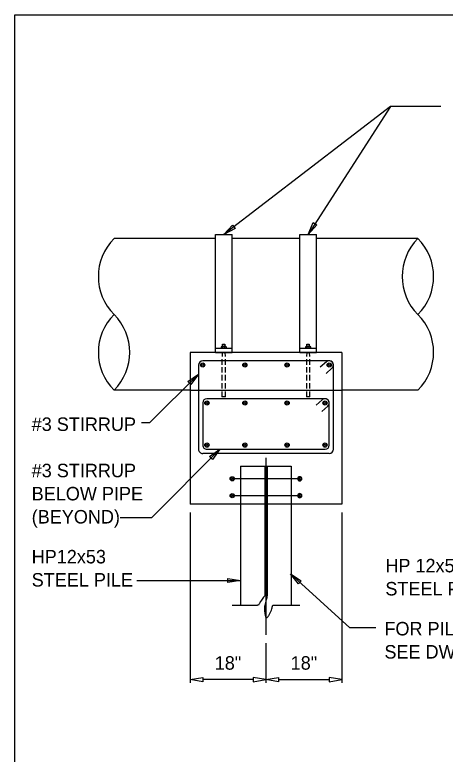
# Model space of a CAD drawing. Extents: x 11.868 to 12.521, y -7.834 to -6.95.
# Drawn here: x 11.8682 to 12.1299, y -7.3998 to -6.9497 of the extents above; entities that cross this region are included whole.
import ezdxf

# ---------------------------------------------------------------- set-up
doc = ezdxf.new("R2010")
doc.units = 0
for name, color, linetype in [('Default', 7, 'Continuous'), ('G-CTR', 7, 'Continuous'), ('G-DIM', 7, 'Continuous'), ('G-LDR', 7, 'Continuous'), ('G-TEXT', 7, 'Continuous'), ('M-PIPE-FW', 7, 'Continuous'), ('S-CONC-OUTL', 7, 'Continuous'), ('S-CONC-RBAR', 7, 'Continuous'), ('S-METL', 7, 'Continuous'), ('SN-FND-PILE', 7, 'Continuous'), ('SN-FRAME-HIDE', 7, 'Continuous')]:
    doc.layers.add(name, color=color, linetype=linetype)

# ---------------------------------------------------------------- blocks, each defined once
blk = doc.blocks.new('POINT_DISPLAY')
at = {"layer": 'Default'}
blk.add_line((0, 0), (0, 0), dxfattribs=at)
blk = doc.blocks.new('RBAR')
at = {"layer": 'Default'}
for radius in [0.04166666666666667, 0.020833333333333336]:
    blk.add_circle((0, 0), radius, dxfattribs=at)
blk.add_blockref('POINT_DISPLAY', (0, 0), dxfattribs=at)
blk = doc.blocks.new('BREAK')
at = {"layer": 'Default'}
for points in [[(0.0006663056405026662, -7.963812436173612e-06), (0, 0)], [(0.009373407237513714, -7.963812436173612e-06), (0.010416666666666668, 0)]]:
    blk.add_lwpolyline(points, dxfattribs=at)
for centre, radius, start, end in [((0.03181065560939924, -0.016480868105488204), 0.035403239398548135, 142.72365558914217, 144.9405730408557), ((0.011540399835843321, -0.0010522928338014608), 0.009929248662120919, 128.65980825408602, 142.72365558914206), ((0.005636368626383362, 0.006327746178023139), 0.00047818732815792735, 60.844897746668735, 128.65980825397898), ((0.018240946816251956, -5.468284768611129e-05), 0.01333277288152988, 159.36987740191614, 165.40496691215137), ((0.0019715510544979125, 0.006582962220988752), 0.004259110274815129, 332.9023637951523, 351.8724805190993), ((0.005580823880167045, 0.006228177424768953), 0.0005922011670408825, 22.61986495093206, 60.84489774666892), ((0.005293663995730277, 0.006108527472954832), 0.0009032910418341066, 351.8724805190996, 22.619864947914152), ((0.022866384313396156, -0.00915695690319861), 0.02401140494968318, 153.43494882411, 157.6026893825882), ((0.010004904058930742, -0.002726216776949946), 0.0096318328799912, 146.85233895133376, 153.43494882063578), ((0.04179904057603983, -0.02349026107593967), 0.04760567456757946, 144.94057302757892, 146.85233895133206), ((0.0912682281233483, -0.019070104772981083), 0.0887951481827747, 165.40496691215105, 167.63093847478575), ((0.010172170523425516, -0.0022903251545771316), 0.005943535362684533, 172.71850070231977, 183.289242678403), ((0.038025968686145536, -0.0006895321567658186), 0.03384329540307559, 183.28924267839818, 187.71393812639334), ((0.021146879927122542, -0.0036926161350952927), 0.01700747076061864, 167.6309384723849, 172.71850070231963), ((-0.03647121224918086, 0.015690160458832373), 0.04875508042684304, 334.2447292413696, 336.3978134820695), ((-0.005860077597151275, 0.0023150933916722444), 0.015349482337063305, 336.3978134820696, 343.00917670773526), ((-0.014522053044554173, 0.004961808111646474), 0.024406795264215724, 343.00917670798674, 348.25112839989265), ((0.014819742273283603, -0.0038328857468716603), 0.0104251482492665, 187.71393812639343, 197.95616515242696), ((0.005870692269207221, -0.006733040840763656), 0.0010178959647741542, 197.95616515173913, 231.15303709773823), ((0.0055535195997987955, -0.0071268626284843855), 0.0005122339208127579, 231.15303709773815, 305.2175929717595), ((0.003454199061994813, -0.004152825199807884), 0.004152569804713359, 305.21759296767107, 329.6411511863381), ((-0.0021688842486291622, -0.0008592083109279624), 0.010669239055867382, 329.64115118633816, 334.2447292350689)]:
    blk.add_arc(centre, radius, start, end, dxfattribs=at)
blk = doc.blocks.new('ARROW1')
at = {"layer": 'Default'}
blk.add_lwpolyline([(-4.1818400594214235e-15, -3.3491727909525557e-15), (0.0078124999999958184, 0.0013020833333299842), (0.0078124999999958184, -0.0013020833333366826)], close=True, dxfattribs=at)

msp = doc.modelspace()

# ---------------------------------------------------------------- linework, layer by layer
at = {"layer": 'Default'}
msp.add_lwpolyline([(11.868183413980857, -6.949671388135403), (12.483886753288258, -6.949671388135403), (12.483886753288258, -7.83408791268483), (11.868183413980857, -7.83408791268483), (11.868183413980857, -6.949671388135403)], dxfattribs=at)
at = {"layer": 'G-CTR'}
msp.add_line((12.020898410771327, -7.219299552549394), (12.020898410771327, -7.327047636858677), dxfattribs=at)
at = {"layer": 'G-DIM'}
for p, q in [((11.974720660353062, -7.252650150077006), (11.974720660353062, -7.356276467076483)), ((12.06707616118959, -7.252650150077006), (12.06707616118959, -7.356276467076483)), ((12.020898410771327, -7.332178498019573), (12.020898410771327, -7.356276467076483)), ((12.020898410771327, -7.332178498019573), (12.020898410771327, -7.356276467076483)), ((12.013202119029984, -7.354352394141147), (11.982416952094404, -7.354352394141147)), ((12.028594702512668, -7.354352394141147), (12.059379869448248, -7.354352394141147))]:
    msp.add_line(p, q, dxfattribs=at)
for points in [[(11.982416952094404, -7.3530696788509236), (11.982416952094404, -7.355635109431371), (11.974720660353062, -7.354352394141147)], [(12.013202119029984, -7.3530696788509236), (12.013202119029984, -7.355635109431371), (12.020898410771327, -7.354352394141147)], [(12.028594702512668, -7.3530696788509236), (12.028594702512668, -7.355635109431371), (12.020898410771327, -7.354352394141147)], [(12.059379869448248, -7.3530696788509236), (12.059379869448248, -7.355635109431371), (12.06707616118959, -7.354352394141147)]]:
    msp.add_lwpolyline(points, close=True, dxfattribs=at)
at = {"layer": 'G-LDR'}
for p, q in [((12.096564886641682, -7.00554215045672), (11.995244104983405, -7.083331731873393)), ((12.096564886641682, -7.00554215045672), (12.046552716559253, -7.083331731873393)), ((12.127291902606053, -7.00554215045672), (12.096564886641682, -7.00554215045672)), ((11.950277192568416, -7.197861128733848), (11.979779644243566, -7.168358677058702)), ((11.945146331407525, -7.197861128733848), (11.950277192568416, -7.197861128733848)), ((11.951453846025323, -7.255583316793918), (11.99294232797976, -7.21409483483948)), ((11.932319178505287, -7.255583316793918), (11.951453846025323, -7.255583316793918)), ((12.071812201263713, -7.322835963371771), (12.035793808881882, -7.2899716039914875)), ((11.942409359600333, -7.2940281264923374), (12.005433950048038, -7.2940281264923374)), ((12.000374966140988, -7.3090896228071305), (12.015767549613741, -7.3090896228071305)), ((12.026029271928914, -7.3090896228071305), (12.041421855401667, -7.3090896228071305)), ((12.087717228250956, -7.322835963371771), (12.071812201263713, -7.322835963371771))]:
    msp.add_line(p, q, dxfattribs=at)
at = {"layer": 'M-PIPE-FW'}
for p, q in [((11.990113243825817, -7.085897162452186), (11.928542909934798, -7.085897162452186)), ((12.041421855401667, -7.085897162452186), (12.000374966140988, -7.085897162452186)), ((12.113253911607856, -7.085897162452186), (12.051683577716837, -7.085897162452186)), ((11.974720660353062, -7.178252663288716), (11.928542909934798, -7.178252663288716)), ((11.974720660353062, -7.178252663288716), (12.06707616118959, -7.178252663288716)), ((12.113253911607856, -7.178252663288716), (12.06707616118959, -7.178252663288716))]:
    msp.add_line(p, q, dxfattribs=at)
for centre, radius, start, end in [((11.951631785143931, -7.108986037661319), 0.032652600460694375, 135, 224.99999999999997), ((12.136342786816988, -7.108986037661319), 0.032652600460694375, 135, 224.99999999999997), ((12.090165036398723, -7.108986037661319), 0.032652600460694375, 315, 44.99999999999994), ((11.951631785143931, -7.155163788079585), 0.032652600460694375, 135, 224.99999999999997), ((11.905454034725667, -7.155163788079585), 0.03265260046069433, 315, 44.99999999999994), ((12.090165036398723, -7.155163788079585), 0.032652600460694375, 315, 44.99999999999994)]:
    msp.add_arc(centre, radius, start, end, dxfattribs=at)
at = {"layer": 'S-CONC-OUTL'}
for p, q in [((11.974720660353062, -7.155163788079585), (11.974720660353062, -7.247519288916111)), ((12.06707616118959, -7.155163788079585), (11.974720660353062, -7.155163788079585)), ((12.06707616118959, -7.155163788079585), (12.06707616118959, -7.247519288916111)), ((11.98241695208944, -7.1859489550250935), (11.98241695208944, -7.2116032608130185)), ((12.056740565210418, -7.1833835244463), (11.984982382668234, -7.1833835244463)), ((12.055135756425408, -7.183955851783244), (12.051340995399778, -7.187239520760993)), ((12.059379869453215, -7.2116032608130185), (12.059379869453215, -7.185895815517438)), ((12.05847350500432, -7.187840608726308), (12.054880244153116, -7.191132387086648)), ((11.984982382668234, -7.21416869139181), (12.05681443887442, -7.21416869139181)), ((12.005505827298574, -7.22443041370698), (12.005505827298574, -7.247519288916111)), ((12.005505827298574, -7.22443041370698), (12.036290994244082, -7.22443041370698)), ((12.036290994244082, -7.22443041370698), (12.036290994244082, -7.247519288916111)), ((12.06707616118959, -7.247519288916111), (11.974720660353062, -7.247519288916111))]:
    msp.add_line(p, q, dxfattribs=at)
for centre, start, end in [((11.984982382668234, -7.1859489550250935), 90, 179.99999999999997), ((12.05681443887442, -7.185895815517438), 0, 130.87017364652922), ((12.056740565210418, -7.1859489550250935), 312.4927307847621, 90), ((11.984982382668234, -7.2116032608130185), 179.99999999999997, 270), ((12.05681443887442, -7.2116032608130185), 270, 0)]:
    msp.add_arc(centre, 0.002565430578792442, start, end, dxfattribs=at)
at = {"layer": 'S-CONC-RBAR'}
for p, q in [((12.059379869453215, -7.160294649237168), (11.98241695208944, -7.160294649237168)), ((11.979851521510648, -7.16286007981596), (11.979851521510648, -7.21416869139181)), ((12.057701187004202, -7.160866976574113), (12.053906425978571, -7.164150645551862)), ((12.061038935583113, -7.164751733517175), (12.057445674731909, -7.1680435118775145)), ((12.061945300032006, -7.21416869139181), (12.061945300032006, -7.16286007981596)), ((12.059379869453215, -7.2167341219706005), (11.98241695208944, -7.2167341219706005)), ((12.041421855401667, -7.232126705443357), (12.000374966140988, -7.232126705443357)), ((12.041421855401667, -7.2423884277585255), (12.000374966140988, -7.2423884277585255))]:
    msp.add_line(p, q, dxfattribs=at)
for centre, start, end in [((11.98241695208944, -7.16286007981596), 90, 179.99999999999997), ((12.059379869453215, -7.162806940308305), 0, 130.87017364652922), ((12.059305995789211, -7.16286007981596), 312.4927307847621, 90), ((11.98241695208944, -7.21416869139181), 179.99999999999997, 270), ((12.059379869453215, -7.21416869139181), 270, 0)]:
    msp.add_arc(centre, 0.002565430578792442, start, end, dxfattribs=at)
at = {"layer": 'S-METL'}
for p, q in [((11.990113243825817, -7.155163788079585), (11.990113243825817, -7.083331731873394)), ((11.990113243825817, -7.083331731873394), (12.000374966140988, -7.083331731873394)), ((12.000374966140988, -7.155163788079585), (12.000374966140988, -7.083331731873394)), ((12.041421855401667, -7.083331731873394), (12.051683577716837, -7.083331731873394)), ((12.041421855401667, -7.155163788079585), (12.041421855401667, -7.083331731873394)), ((12.051683577716837, -7.155163788079585), (12.051683577716837, -7.083331731873394)), ((11.994526202876296, -7.151447578218611), (11.994526202876296, -7.1501662001925785)), ((11.994526202876296, -7.1501662001925785), (11.995888512373241, -7.1501662001925785)), ((11.994575530371682, -7.152598357500791), (11.994575530371682, -7.151700456798213)), ((11.995888512373241, -7.1501662001925785), (11.995888512373241, -7.151467599606454)), ((11.995912679595126, -7.152598357500791), (11.995912679595126, -7.151700456798213)), ((12.045834814452142, -7.1501662001925785), (12.047197123949092, -7.1501662001925785)), ((12.045834814452142, -7.151447578218611), (12.045834814452142, -7.1501662001925785)), ((12.04588414194753, -7.152598357500791), (12.04588414194753, -7.151700456798213)), ((12.047197123949092, -7.1501662001925785), (12.047197123949092, -7.151467599606454)), ((12.047221291170972, -7.152598357500791), (12.047221291170972, -7.151700456798213)), ((11.990113243825817, -7.152598357500791), (12.000374966140988, -7.152598357500791)), ((11.990113243825817, -7.155163788079585), (12.000374966140988, -7.155163788079585)), ((11.996606989978387, -7.152598357500791), (11.99388121998842, -7.152598357500791)), ((12.041421855401667, -7.152598357500791), (12.051683577716837, -7.152598357500791)), ((12.041421855401667, -7.155163788079585), (12.051683577716837, -7.155163788079585)), ((12.047915601554235, -7.152598357500791), (12.04518983156427, -7.152598357500791)), ((11.99629337030526, -7.182319712693159), (11.994161113884315, -7.182319712693159)), ((12.04760198188111, -7.182319712693159), (12.045469725460164, -7.182319712693159))]:
    msp.add_line(p, q, dxfattribs=at)
for points in [[(11.99388121998842, -7.152598357500791), (11.99388121998842, -7.151700456798213), (11.994105695164064, -7.1514759816225695), (11.99638251480274, -7.1514759816225695), (11.996606989978387, -7.151700456798213), (11.996606989978387, -7.152598357500791)], [(12.04518983156427, -7.152598357500791), (12.04518983156427, -7.151700456798213), (12.045414306739913, -7.1514759816225695), (12.04769112637859, -7.1514759816225695), (12.047915601554235, -7.151700456798213), (12.047915601554235, -7.152598357500791)], [(11.994334115498356, -7.155163788079585), (11.994230350026378, -7.157621975755912)], [(11.996232435237323, -7.157621975755912), (11.996141110736907, -7.155163788079585)], [(12.045642727074204, -7.155163788079585), (12.045538961602226, -7.157621975755912)], [(12.047541046813171, -7.157621975755912), (12.047449722312756, -7.155163788079585)], [(11.994161113884315, -7.159262169048823), (11.994161113884315, -7.1626519017983945)], [(11.99629337030526, -7.1626519017983945), (11.99629337030526, -7.159262169048823)], [(12.045469725460164, -7.159262169048823), (12.045469725460164, -7.1626519017983945)], [(12.04760198188111, -7.1626519017983945), (12.04760198188111, -7.159262169048823)], [(11.994161113884315, -7.164106212860095), (11.994161113884315, -7.167495945609664)], [(11.99629337030526, -7.167495945609664), (11.99629337030526, -7.164106212860095)], [(12.045469725460164, -7.164106212860095), (12.045469725460164, -7.167495945609664)], [(12.04760198188111, -7.167495945609664), (12.04760198188111, -7.164106212860095)], [(11.994161113884315, -7.1688513995847885), (11.994161113884315, -7.172241132334359)], [(11.99629337030526, -7.172241132334359), (11.99629337030526, -7.1688513995847885)], [(12.045469725460164, -7.1688513995847885), (12.045469725460164, -7.172241132334359)], [(12.04760198188111, -7.172241132334359), (12.04760198188111, -7.1688513995847885)], [(11.994161113884315, -7.173858486460309), (11.994161113884315, -7.177248219209879)], [(11.99629337030526, -7.177248219209879), (11.99629337030526, -7.173858486460309)], [(12.045469725460164, -7.173858486460309), (12.045469725460164, -7.177248219209879)], [(12.04760198188111, -7.177248219209879), (12.04760198188111, -7.173858486460309)], [(11.994161113884315, -7.178929979943591), (11.994161113884315, -7.182319712693159)], [(11.99629337030526, -7.182319712693159), (11.99629337030526, -7.178929979943591)], [(12.045469725460164, -7.178929979943591), (12.045469725460164, -7.182319712693159)], [(12.04760198188111, -7.182319712693159), (12.04760198188111, -7.178929979943591)]]:
    msp.add_lwpolyline(points, dxfattribs=at)
for centre, radius, start, end in [((11.994228375180052, -7.151856660312465), 0.0003806786898955382, 24.22550507854131, 155.77449492145868), ((11.995244104983405, -7.152583857169369), 0.001107875546799539, 52.88085416713533, 127.11914583284397), ((11.996259834786754, -7.151856660312465), 0.0003806786898955382, 24.22550507854131, 155.77449492145868), ((12.045536986755899, -7.151856660312465), 0.0003806786898955382, 24.22550507854131, 155.77449492145868), ((12.046552716559253, -7.152583857169369), 0.001107875546799539, 52.88085416713533, 127.11914583284397), ((12.047568446362607, -7.151856660312465), 0.0003806786898955382, 24.22550507854131, 155.77449492145868)]:
    msp.add_arc(centre, radius, start, end, dxfattribs=at)
at = {"layer": 'SN-FND-PILE'}
for p, q in [((12.005505827298574, -7.247519288916111), (12.005505827298574, -7.3090896228071305)), ((12.036290994244082, -7.247519288916111), (12.036290994244082, -7.3090896228071305))]:
    msp.add_line(p, q, dxfattribs=at)
at = {"layer": 'SN-FRAME-HIDE'}
for p, q in [((12.020257053126631, -7.22443041370698), (12.020257053126631, -7.303172493744499)), ((12.021539768416027, -7.22443041370698), (12.021539768416027, -7.3024392890152505))]:
    msp.add_line(p, q, dxfattribs=at)

# ---------------------------------------------------------------- block references
at = {"layer": 'G-LDR'}
for p, xscale, yscale, rotation in [((11.995244104983405, -7.083331731873393), 0.9851253428918426, 0.9851253428918427, 37.51544789839126), ((12.046552716559253, -7.083331731873393), 0.9851253428918425, 0.9851253428918425, 57.262385786392365), ((11.979779644243566, -7.168358677058702), 0.9851253428918427, 0.9851253428918427, -135), ((11.99294232797976, -7.21409483483948), 0.9851253428918427, 0.9851253428918427, -135), ((12.035793808881882, -7.2899716039914875), 0.9851253428918425, 0.9851253428918424, -42.378347401948254), ((12.005433950048038, -7.2940281264923374), 0.9851253428918426, 0.9851253428918426, 180)]:
    msp.add_blockref('ARROW1', p, dxfattribs=dict(at, xscale=xscale, yscale=yscale, rotation=rotation))
at = {"layer": 'G-LDR', "xscale": 0.9851253428918426, "yscale": 0.9851253428918426}
msp.add_blockref('BREAK', (12.015767549613741, -7.3090896228071305), dxfattribs=at)
at = {"layer": 'S-CONC-RBAR', "xscale": 0.03078516694550483, "yscale": 0.03078516694550483}
for p in [(11.98241695208944, -7.16286007981596), (12.008071257877367, -7.16286007981596), (12.033725563665291, -7.16286007981596), (12.059379869453215, -7.16286007981596), (11.984982382668234, -7.1859489550250935), (12.008071257877367, -7.1859489550250935), (12.033725563665291, -7.1859489550250935), (12.05681443887442, -7.1859489550250935), (11.984982382668234, -7.2116032608130185), (12.008071257877367, -7.2116032608130185), (12.033725563665291, -7.2116032608130185), (12.05681443887442, -7.2116032608130185), (12.000374966140988, -7.232126705443357), (12.000374966140988, -7.2423884277585255)]:
    msp.add_blockref('RBAR', p, dxfattribs=at)
at = {"layer": 'S-CONC-RBAR', "xscale": 0.03078516694550483, "yscale": -0.03078516694550483, "rotation": 180}
for p in [(12.041421855401667, -7.232126705443357), (12.041421855401667, -7.2423884277585255)]:
    msp.add_blockref('RBAR', p, dxfattribs=at)

# ---------------------------------------------------------------- texts
at = {"layer": 'G-DIM'}
for p in [(11.989729453584948, -7.348302500291982), (12.035907204003214, -7.348302500291982)]:
    msp.add_text('18"', height=0.008209377857432023, dxfattribs=at).set_placement(p)
at = {"layer": 'G-TEXT'}
for s, p in [('#3 STIRRUP', (11.878445136315888, -7.202991989894744)), ('#3 STIRRUP', (11.878445136315888, -7.2311750772713745)), ('BELOW PIPE', (11.878445136315888, -7.245248296455542)), ('(BEYOND)', (11.878445136315888, -7.259321515639713)), ('HP12x53', (11.878445136315888, -7.28361980813738)), ('HP 12x53', (12.09348649744424, -7.289054893179026)), ('STEEL PILE', (11.878445136315888, -7.297693027321549)), ('STEEL PILE', (12.09348649744424, -7.303128112363195)), ('FOR PILE SPLICE,', (12.092909570187862, -7.327448505113708)), ('SEE DWG S-19', (12.092909570187862, -7.341521724297876))]:
    msp.add_text(s, height=0.008209377857432023, dxfattribs=at).set_placement(p)

doc.saveas('drawing.dxf')
